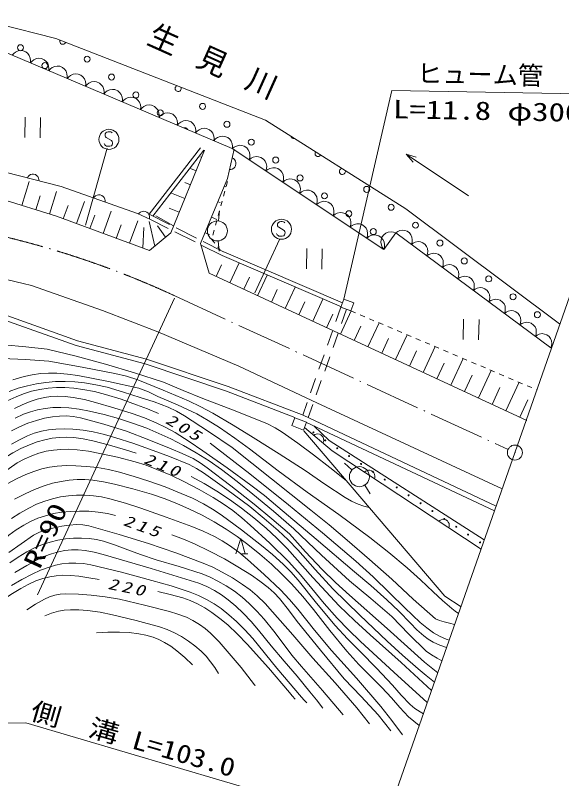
# Model space of a CAD drawing. Units: millimetres, scale not verified. Extents: x 40000 to 680000, y 20000 to 380000.
# Drawn here: x 520260 to 574460, y 260812 to 336527 of the extents above; entities that cross this region are included whole.
import ezdxf
from ezdxf.enums import TextEntityAlignment as Align

# ---------------------------------------------------------------- set-up
doc = ezdxf.new("R2010")
doc.units = ezdxf.units.MM
doc.header["$LTSCALE"] = 1000
for name, pattern in [('USER1', [3, 2.25, -0.75]), ('USER2', [2.5, 1.5, -1]), ('USER3', [1, 0.5, -0.5]), ('USER4', [7.000001, 5.508197, -0.688525, 0.114754, -0.688525])]:
    doc.linetypes.add(name, pattern=pattern)
for name, color, linetype, lineweight in [('S-BGD', 1, 'Continuous', 13), ('S-BGD-HTXT', 6, 'Continuous', 13), ('S-BMK', 3, 'USER4', 13)]:
    doc.layers.add(name, color=color, linetype=linetype, lineweight=lineweight)
doc.styles.add('ＭＳ ゴシック', font='')
doc.styles.get('ＭＳ ゴシック').set_extended_font_data('MS Gothic')

# ---------------------------------------------------------------- blocks, each defined once
blk = doc.blocks.new('BUHIN105')
at = {"layer": 'S-BGD'}
blk.add_lwpolyline([(449, 398), (504, 263), (528, 128), (531, -47), (480, -188), (402, -313), (263, -436), (130, -499), (-17, -532), (-192, -511), (-324, -472), (-449, -398)], dxfattribs=at)
blk = doc.blocks.new('BUHIN160')
at = {"layer": 'S-BGD'}
blk.add_lwpolyline([(-750, -595), (-557, -723), (-351, -798), (-74, -847), (163, -806), (384, -723), (616, -538), (748, -342), (842, -121), (857, 160), (827, 375), (750, 595)], dxfattribs=at)
blk = doc.blocks.new('BUHIN162')
at = {"layer": 'S-BGD'}
blk.add_lwpolyline([(-752, -662), (-544, -785), (-324, -853), (-32, -889), (213, -834), (439, -735), (673, -529), (800, -317), (886, -81), (887, 213), (844, 436), (752, 662)], dxfattribs=at)
blk = doc.blocks.new('BUHIN163')
at = {"layer": 'S-BGD'}
blk.add_lwpolyline([(-608, -780), (-383, -861), (-158, -886), (132, -868), (359, -769), (561, -632), (749, -390), (834, -161), (874, 83), (821, 369), (739, 577), (608, 780)], dxfattribs=at)
blk = doc.blocks.new('BUHIN181')
at = {"layer": 'S-BGD'}
blk.add_lwpolyline([(534, -476), (607, -440), (661, -378), (710, -282), (752, -133), (755, 1), (713, 128), (625, 221), (516, 257), (443, 273), (336, 262), (263, 210), (-190, -226), (-293, -259), (-424, -263), (-537, -220), (-618, -160), (-686, -68), (-686, 93), (-622, 314), (-580, 406), (-511, 485), (-416, 541), (-287, 577)], dxfattribs=at)
blk.add_circle((0, 0), 995, dxfattribs=at)
blk = doc.blocks.new('BUHIN184')
at = {"layer": 'S-BGD'}
blk.add_line((-758, 66), (-924, -511), dxfattribs=at)
blk.add_lwpolyline([(-591, 646), (721, -208), (-844, -233)], dxfattribs=at)
blk = doc.blocks.new('BUHIN185')
at = {"layer": 'S-BGD'}
for p, q in [((1174, 463), (-748, 1017)), ((-1173, -458), (749, -1012))]:
    blk.add_line(p, q, dxfattribs=at)
blk = doc.blocks.new('BUHIN189')
at = {"layer": 'S-BGD'}
blk.add_circle((0, 0), 995, dxfattribs=at)
blk = doc.blocks.new('BUHIN174')
at = {"layer": 'S-BGD'}
blk.add_circle((0, 0), 22.5, dxfattribs=at)
at = {"layer": 'S-BMK', "linetype": 'Continuous'}
blk.add_circle((0, 0), 746, dxfattribs=at)

msp = doc.modelspace()

# ---------------------------------------------------------------- linework, layer by layer
at = {"layer": 'S-BGD'}
for p, q in [((515238, 336527), (524295, 334207)), ((524295, 334207), (545088, 326135)), ((541789, 323309), (518119, 333341)), ((545088, 326135), (559005, 317330)), ((529359, 323347), (527227, 315709)), ((533538, 316800), (538646, 323384)), ((556803, 313313), (541789, 323309)), ((538962, 323139), (533902, 316616)), ((539032, 323138), (535682, 314951)), ((541312, 320350), (541974, 323256)), ((565215, 318613), (559041, 322765)), ((538752, 322456), (538640, 322502)), ((538194, 321091), (537632, 321321)), ((519273, 320956), (524808, 319556)), ((538643, 313896), (541312, 320350)), ((520904, 317676), (521638, 320031)), ((524808, 319556), (532381, 316866)), ((537636, 319727), (537074, 319957)), ((540993, 319579), (541161, 319510)), ((523668, 316814), (524365, 319047)), ((537078, 318362), (535767, 318899)), ((524359, 316598), (518830, 318323)), ((522286, 317245), (522715, 318621)), ((526332, 315866), (527141, 318046)), ((540355, 318037), (540570, 317948)), ((525017, 316354), (525499, 317655)), ((536519, 316998), (535508, 317412)), ((559005, 317330), (574226, 305918)), ((533564, 313183), (524359, 316598)), ((527647, 315378), (528135, 316694)), ((528962, 314891), (529779, 317095)), ((532381, 316866), (533668, 316286)), ((535961, 315633), (534209, 316639)), ((539718, 316495), (540265, 316269)), ((540418, 316133), (540531, 317127)), ((531592, 313915), (532418, 316143)), ((534094, 313625), (533527, 316085)), ((530277, 314403), (530770, 315732)), ((532907, 313427), (533012, 315486)), ((535153, 314509), (534359, 315650)), ((535682, 314951), (533564, 313183)), ((539080, 314953), (539523, 314770)), ((546465, 314285), (544021, 308999)), ((558002, 314950), (556803, 313313)), ((573383, 303536), (558002, 314950)), ((538643, 313896), (539499, 310934)), ((540391, 314143), (540477, 313147)), ((540945, 313056), (552707, 308003)), ((552626, 307603), (540787, 312689)), ((541552, 309983), (542468, 311960)), ((514675, 311418), (521860, 309723)), ((540184, 310617), (540723, 311783)), ((570985, 296352), (539499, 310934)), ((542921, 309349), (543480, 310556)), ((544290, 308715), (545237, 310760)), ((521860, 309723), (528905, 307249)), ((545659, 308081), (546237, 309328)), ((547028, 307447), (548006, 309559)), ((526432, 304246), (514888, 308334)), ((549766, 306179), (550775, 308359)), ((552852, 308386), (552550, 307589)), ((553839, 308013), (552852, 308386)), ((514739, 307857), (526284, 303768)), ((548397, 306813), (548993, 308101)), ((552550, 307589), (553538, 307216)), ((553538, 307216), (553839, 308013)), ((528905, 307249), (534400, 305148)), ((551135, 305545), (551750, 306873)), ((552504, 304911), (553566, 307204)), ((555242, 303643), (556344, 306024)), ((534400, 305148), (542434, 301743)), ((553873, 304277), (554522, 305679)), ((556611, 303009), (557285, 304464)), ((557980, 302375), (559123, 304844)), ((526284, 303768), (533135, 301948)), ((533278, 302428), (526432, 304246)), ((560718, 301107), (561902, 303665)), ((559349, 301741), (560047, 303249)), ((541376, 299725), (533278, 302428)), ((563456, 299839), (564681, 302485)), ((533135, 301948), (541207, 299255)), ((542434, 301743), (550176, 298101)), ((562087, 300473), (562809, 302034)), ((564825, 299205), (565572, 300819)), ((566193, 298571), (567460, 301305)), ((568931, 297303), (570238, 300126)), ((541207, 299255), (547991, 296641)), ((548805, 296864), (541376, 299725)), ((567562, 297937), (568334, 299604)), ((570300, 296669), (571097, 298389)), ((568544, 289546), (550176, 298101)), ((567947, 287843), (548805, 296864)), ((547982, 296618), (547679, 295829)), ((549146, 296171), (547982, 296618)), ((548842, 295381), (549146, 296171)), ((549139, 296153), (567781, 287368)), ((547679, 295829), (548842, 295381)), ((548874, 295329), (562853, 278929)), ((551694, 293321), (548938, 295631)), ((551408, 294343), (549861, 295813)), ((551408, 294343), (566773, 284492)), ((566454, 283582), (551694, 293321)), ((553646, 291435), (552901, 292102)), ((554922, 289921), (555453, 289073)), ((562853, 278929), (564500, 277851))]:
    msp.add_line(p, q, dxfattribs=at)
at = {"layer": 'S-BGD', "linetype": 'USER3'}
for p, q in [((541306, 320035), (539730, 314332)), ((539730, 314332), (540592, 313246)), ((552550, 307589), (553538, 307216)), ((553538, 307216), (571993, 299381))]:
    msp.add_line(p, q, dxfattribs=at)
at = {"layer": 'S-BGD', "linetype": 'USER1'}
for p, q in [((533538, 316800), (540968, 313046)), ((540787, 312689), (533668, 316286))]:
    msp.add_line(p, q, dxfattribs=at)
at = {"layer": 'S-BGD', "linetype": 'USER2'}
for p, q in [((552552, 307565), (548769, 296881)), ((553118, 307364), (549314, 296624))]:
    msp.add_line(p, q, dxfattribs=at)
at = {"layer": 'S-BGD'}
for points in [[(559711, 321968), (559041, 322765), (560030, 322443)], [(541776, 322388), (541900, 322310), (541998, 322214), (542102, 322074), (542143, 321929), (542152, 321782), (542111, 321601), (542039, 321473), (541939, 321360), (541784, 321275), (541654, 321231), (541510, 321218)], [(521459, 320403), (521540, 320525), (521638, 320621), (521781, 320721), (521927, 320758), (522074, 320764), (522254, 320719), (522380, 320643), (522491, 320541), (522572, 320384), (522613, 320253), (522623, 320109)], [(528029, 318412), (528121, 318526), (528228, 318612), (528379, 318698), (528528, 318722), (528675, 318714), (528850, 318652), (528969, 318565), (529069, 318453), (529135, 318289), (529164, 318155), (529160, 318010)], [(532477, 316823), (532578, 316929), (532692, 317006), (532850, 317079), (533000, 317091), (533145, 317071), (533315, 316995), (533426, 316898), (533517, 316779), (533569, 316610), (533587, 316474), (533571, 316330)], [(558002, 314950), (557769, 315027), (557537, 315045), (557240, 315018), (557010, 314909), (556808, 314762), (556622, 314508), (556542, 314271), (556509, 314018), (556572, 313727), (556663, 313516), (556803, 313313)], [(510094, 307387), (511118, 306835), (512175, 306335), (514936, 305209), (517732, 304134), (518435, 303955), (519151, 303834), (521293, 303658), (523419, 303422), (526315, 302710), (529200, 301939), (532097, 301076), (534978, 300154), (536907, 299303), (538860, 298507), (542082, 297281), (545281, 295999), (546024, 295612), (546739, 295170), (548299, 294086), (549829, 292949), (551462, 291685), (553079, 290397)], [(518967, 302483), (521283, 302378), (523605, 302212), (526883, 301640), (530144, 301011), (531288, 300723), (532424, 300375), (534941, 299358), (537450, 298279), (538656, 297702), (539845, 297067), (541870, 295881), (543870, 294640), (546447, 293032), (549001, 291366), (550961, 290014), (552975, 288698), (553615, 288342), (554286, 288038), (554822, 287854), (555372, 287707)], [(520034, 300384), (521133, 300703), (521933, 300879), (522750, 300997), (523565, 301042), (524383, 301027), (525430, 300940), (526471, 300792), (529508, 300201), (532532, 299550), (533473, 299172), (534405, 298733), (536346, 297888), (538258, 296990), (539397, 296344), (540515, 295640), (542023, 294602), (543495, 293516), (546345, 291348), (549226, 289232), (552343, 287011), (555425, 284741), (557297, 283253), (559137, 281713), (560444, 280551), (561716, 279338), (562621, 278495), (563565, 277699), (563884, 277444), (564214, 277186)], [(519642, 299219), (520550, 299534), (521478, 299792), (522381, 299984), (523292, 300115), (524239, 300192), (525198, 300209), (526157, 300165), (527122, 300061), (528246, 299875), (529367, 299628), (531011, 299160), (532647, 298632), (534046, 298176), (535428, 297662), (536248, 297256), (537042, 296796), (539428, 295247), (541772, 293654), (545676, 290560), (549591, 287456), (551396, 285989), (553169, 284470), (555409, 282552), (557609, 280587), (559739, 278614), (561924, 276673), (562349, 276489), (562811, 276356), (563321, 276236), (563840, 276119)], [(519442, 298277), (520336, 298699), (521091, 298992), (521876, 299232), (522689, 299417), (523514, 299542), (524336, 299607), (525167, 299612), (526074, 299549), (526976, 299426), (528107, 299201), (529225, 298916), (530766, 298438), (532281, 297906), (533381, 297488), (534477, 297048)], [(520179, 297526), (520939, 297902), (521725, 298223), (522427, 298450), (523150, 298620), (523803, 298714), (524461, 298748), (525219, 298716), (525987, 298622), (527114, 298407), (528229, 298132), (530049, 297610), (531864, 297027), (533065, 296592), (534245, 296099), (535200, 295644), (536127, 295135), (537513, 294261), (538868, 293335), (541266, 291661), (543628, 289939), (544984, 288887), (546303, 287786), (550098, 284554), (553911, 281336), (555522, 279976), (557098, 278566), (558296, 277427), (559469, 276228), (560102, 275577), (560768, 274976), (561221, 274645), (561715, 274360), (562356, 274070), (563036, 273822)], [(520257, 296583), (521089, 296967), (521765, 297211), (522470, 297400), (523220, 297537), (523978, 297614), (524778, 297631), (525577, 297588), (526601, 297461), (527618, 297274), (529063, 296932), (530495, 296531), (531902, 296077), (533299, 295562), (534509, 295066), (535695, 294514), (536962, 293856), (538209, 293141), (539476, 292342), (540717, 291487), (542282, 290294), (543818, 289048), (545878, 287341), (547899, 285589), (550627, 282990), (553395, 280438), (555520, 278690), (557603, 276898), (559282, 275165), (561015, 273462), (561539, 273087), (562105, 272756), (562335, 272635), (562577, 272514)], [(519889, 295320), (520694, 295718), (521516, 296060), (522372, 296350), (523162, 296561), (523963, 296712), (524640, 296782), (525317, 296792), (526019, 296729), (526726, 296605), (529032, 295968), (531302, 295279), (533523, 294432), (535728, 293527), (536819, 293076), (537889, 292568), (538605, 292134), (539298, 291643), (541645, 289868), (543953, 288047), (545722, 286598), (547454, 285102), (549054, 283306), (550700, 281549), (552037, 280260), (553415, 279014), (557134, 275696), (560851, 272371), (561496, 271838), (562157, 271313)], [(519901, 293994), (520666, 294430), (521457, 294812), (522138, 295068), (522849, 295270), (523554, 295408), (524268, 295487), (525117, 295514), (525966, 295481), (526982, 295371), (527997, 295201), (529116, 294946), (530230, 294630), (531909, 294086), (533571, 293484), (535549, 292754), (537517, 291963), (538228, 291584), (538918, 291147), (541240, 289494), (543522, 287795), (544955, 286629), (546349, 285416), (547343, 284490), (548293, 283522), (549994, 281563), (551741, 279646), (554426, 277023), (557153, 274444), (558663, 273061), (560220, 271717), (561021, 271057), (561836, 270398)], [(506191, 282639), (508520, 284359), (510816, 286128), (514404, 289003), (518051, 291847), (519009, 292505), (520008, 293117), (520820, 293550), (521662, 293929), (522418, 294207), (523203, 294431), (523922, 294577), (524648, 294662), (525355, 294681), (526062, 294639), (527005, 294510), (527952, 294319), (529592, 293906), (531202, 293438), (531724, 293274), (532253, 293100)], [(549856, 294861), (549982, 294936), (550112, 294979), (550284, 295007), (550431, 294978), (550567, 294919), (550709, 294800), (550790, 294677), (550845, 294537), (550850, 294361), (550830, 294225), (550776, 294090)], [(539607, 294075), (543511, 291042), (547366, 287969), (550722, 285202), (554040, 282389), (555747, 280825), (557421, 279210), (558896, 277746), (560421, 276318), (561069, 275781), (561751, 275295), (562353, 274953), (562983, 274664), (563130, 274604), (563288, 274542)], [(517152, 289832), (520444, 292126), (521159, 292510), (521909, 292845), (522598, 293091), (523314, 293281), (524044, 293408), (524782, 293475), (525584, 293487), (526394, 293438), (527514, 293290), (528634, 293080), (530406, 292691), (532155, 292244), (533239, 291899), (534313, 291494), (535691, 290904), (537054, 290254), (538487, 289504), (539893, 288700), (540888, 288081), (541855, 287407), (542720, 286702), (543553, 285943), (545494, 284158), (547390, 282333), (548550, 281037), (549672, 279693), (550906, 278194), (552184, 276737), (553327, 275563), (554513, 274430), (557815, 271392), (561125, 268367)], [(519446, 290049), (520366, 290548), (521315, 290994), (522100, 291291), (522904, 291532), (523655, 291697), (524416, 291803), (525332, 291860), (526261, 291858), (527339, 291792), (528409, 291666), (529510, 291466), (530608, 291206), (532061, 290797), (533493, 290331), (535118, 289752), (536728, 289114), (537834, 288624), (538920, 288076), (539815, 287552), (540680, 286977), (542704, 285490), (544695, 283953), (545778, 283052), (546820, 282106), (547582, 281332), (548308, 280507), (550127, 278233), (551989, 276000), (553217, 274674), (554490, 273388), (556103, 271765), (557672, 270101), (558525, 269112), (559417, 268168), (559902, 267778), (560433, 267430), (560578, 267343), (560734, 267252)], [(537716, 290796), (539006, 290086), (540265, 289324), (541501, 288505), (542702, 287638), (543931, 286674), (545129, 285659), (546195, 284679), (547226, 283650), (549779, 280780), (552378, 277949), (553896, 276504), (555465, 275093), (558521, 272348), (561541, 269555)], [(520174, 288530), (521242, 289074), (522174, 289491), (523128, 289852), (523959, 290108), (524805, 290305), (525597, 290424), (526396, 290484), (527167, 290484), (527943, 290423), (529025, 290247), (530098, 290012), (531933, 289549), (533756, 289028), (535024, 288599), (536273, 288112), (537547, 287556), (538797, 286944), (539996, 286283), (541173, 285566), (542268, 284830), (543337, 284039), (544513, 283093), (545658, 282094), (546678, 281136), (547661, 280129), (548766, 278878), (549827, 277589), (551472, 275502), (553161, 273457), (554349, 272151), (555582, 270885), (556603, 269875), (557582, 268820), (558399, 267868), (559255, 266962), (559775, 266506), (560325, 266085)], [(519870, 286613), (520721, 287162), (521602, 287660), (522377, 288033), (523178, 288351), (523943, 288586), (524734, 288766), (525528, 288884), (526338, 288944), (527170, 288944), (528008, 288882), (528828, 288762), (529637, 288583), (531180, 288136), (532710, 287631), (535238, 286765), (537764, 285835), (538906, 285364), (540018, 284840), (540786, 284418), (541524, 283945), (542419, 283277), (543282, 282558), (544953, 281069), (546580, 279538), (547446, 278601), (548274, 277615), (549929, 275548), (551632, 273518), (554096, 270773), (556514, 267990), (557613, 266592), (558678, 265167)], [(513791, 280109), (514818, 280850), (515815, 281644), (517688, 283322), (519608, 284961), (520337, 285489), (521107, 285972), (521787, 286329), (522504, 286637), (523262, 286897), (524048, 287101), (524866, 287246), (525690, 287330), (526630, 287363), (527572, 287336), (528489, 287254), (529396, 287113), (529793, 287026), (530187, 286927)], [(519613, 283243), (522053, 284966), (522587, 285236), (523144, 285449), (524001, 285675), (524878, 285845), (525610, 285961), (526350, 286017), (526962, 285983), (527571, 285888), (530554, 285046), (533490, 284154), (536193, 283209), (538887, 282203), (539847, 281784), (540792, 281306), (541807, 280723), (542799, 280084), (543549, 279538), (544261, 278945), (545037, 278186), (545778, 277375), (547799, 275083), (549774, 272752), (551978, 270315), (554135, 267840), (554770, 267056), (555402, 266258)], [(535799, 285010), (536933, 284586), (538048, 284104), (539531, 283387), (540998, 282611), (542348, 281832), (543680, 280994), (544530, 280407), (545350, 279769), (545925, 279249), (546465, 278679), (547368, 277559), (548234, 276390), (550525, 273546), (552872, 270729), (554580, 268965), (556241, 267161), (556889, 266365), (557518, 265553)], [(519723, 282232), (520555, 282799), (521421, 283316), (522179, 283702), (522972, 284039), (523712, 284283), (524479, 284473), (525258, 284603), (526048, 284674), (526820, 284684), (527589, 284634), (528310, 284528), (529020, 284361), (530097, 284021), (531165, 283620), (532683, 283041), (534223, 282518), (536509, 281859), (538786, 281140), (539587, 280807), (540364, 280418), (541192, 279933), (541989, 279398), (542751, 278815), (543475, 278185), (544231, 277443), (544951, 276652), (545905, 275458), (546817, 274220), (547698, 273073), (548633, 271955), (550720, 269558), (552769, 267134)], [(520230, 281277), (521394, 281966), (522284, 282450), (523199, 282879), (523864, 283131), (524547, 283325), (525176, 283444), (525821, 283506), (526511, 283501), (527199, 283436), (528096, 283275), (528979, 283055), (533734, 281655), (538468, 280197), (539258, 279862), (540031, 279469), (540718, 279043), (541381, 278560), (542141, 277923), (542866, 277236), (543648, 276409), (544385, 275541), (545634, 273995), (546929, 272487), (548232, 270986), (549489, 269446), (550130, 268629), (550772, 267799)], [(519893, 279964), (520901, 280555), (521951, 281101), (522770, 281483), (523610, 281807), (524243, 281991), (524891, 282116), (525580, 282186), (526282, 282197), (527020, 282142), (527750, 282028), (530789, 281286), (533812, 280486), (535708, 279930), (537605, 279311), (538432, 278983), (539242, 278596), (539974, 278169), (540675, 277689), (541454, 277078), (542201, 276415), (543029, 275592), (543813, 274727), (546209, 271791), (548652, 268893), (548908, 268613), (549165, 268334)], [(518877, 278416), (519816, 279074), (520798, 279687), (521534, 280080), (522309, 280424), (522983, 280662), (523679, 280844), (524316, 280948), (524959, 280993), (525754, 280977), (526553, 280900), (527563, 280745), (528577, 280558)], [(521420, 277570), (522264, 278121), (523158, 278633), (523651, 278853), (524170, 279018), (524706, 279112), (525265, 279148), (526519, 279106), (527774, 279003), (529191, 278836), (530605, 278607), (533087, 278038), (535560, 277408), (536399, 277144), (537227, 276819), (537882, 276498), (538517, 276121), (539090, 275704), (539626, 275239), (540472, 274382), (541278, 273478), (542649, 271828), (543981, 270130), (544018, 270083), (544055, 270035)], [(534386, 279369), (535633, 279087), (536866, 278746), (537606, 278483), (538323, 278165), (539047, 277768), (539753, 277311), (540558, 276709), (541329, 276058), (542312, 275135), (543253, 274168), (545373, 271795), (547458, 269371), (547737, 269044), (548016, 268716)], [(523195, 276979), (523857, 277233), (524532, 277429), (525126, 277533), (525733, 277578), (526578, 277565), (527422, 277491), (528668, 277315), (529909, 277080), (532241, 276504), (534575, 275866), (535319, 275607), (536040, 275293), (536758, 274905), (537448, 274463), (538086, 273991), (538684, 273475), (539178, 272968), (539632, 272415), (540044, 271839), (540431, 271241)], [(528320, 275273), (529454, 275342), (530599, 275352), (531545, 275298), (532500, 275182), (533219, 275044), (533921, 274847), (534506, 274621), (535066, 274338), (535694, 273947), (536299, 273499), (537085, 272822), (537833, 272106)]]:
    msp.add_lwpolyline(points, dxfattribs=at)
for centre, radius in [((520775, 333308), 298), ((527387, 332176), 298), ((523194, 331533), 298), ((529806, 330401), 298), ((532224, 328625), 298), ((534643, 326850), 298), ((538836, 327493), 298), ((541255, 325718), 298), ((543673, 323943), 298), ((546091, 322168), 298), ((548510, 320392), 298), ((555122, 319260), 298), ((550928, 318617), 298), ((557540, 317485), 298), ((553346, 316842), 298), ((559958, 315710), 298), ((555765, 315067), 298), ((562377, 313934), 298), ((564795, 312159), 298), ((567214, 310384), 298), ((569632, 308609), 298), ((572050, 306834), 298), ((549829, 295150), 49.8), ((551010, 294371), 49.8), ((552190, 293592), 49.8), ((553370, 292813), 49.8), ((554551, 292035), 49.8), ((555731, 291256), 49.8), ((556912, 290477), 49.8), ((558092, 289698), 49.8), ((559273, 288919), 49.8), ((560453, 288140), 49.8), ((561633, 287361), 49.8), ((562814, 286583), 49.8), ((563994, 285804), 49.8), ((565175, 285025), 49.8), ((566355, 284246), 49.8)]:
    msp.add_circle(centre, radius, dxfattribs=at)
for centre, start, end in [((524969, 333951), 159.82023, 337.74625), ((536418, 329268), 112.28895, 25.27753), ((537061, 325075), 24.35411, 109.71165), ((547867, 324586), 183.94974, 291.40915), ((550285, 322811), 141.7938, 333.56509), ((552703, 321035), 94.86504, 20.49384)]:
    msp.add_arc(centre, 298, start, end, dxfattribs=at)
at = {"layer": 'S-BGD-HTXT'}
for p, q in [((552852, 308386), (557603, 329066)), ((557603, 329066), (576959, 328707)), ((575680, 309918), (556309, 254622)), ((536049, 308476), (522479, 279036)), ((488930, 266083), (521308, 266342)), ((521308, 266342), (556760, 255910))]:
    msp.add_line(p, q, dxfattribs=at)
at = {"layer": 'S-BMK'}
msp.add_line((536084, 308700), (569135, 293469), dxfattribs=at)
msp.add_arc((498166, 226819), 90235, 65.15167, 102.02295, dxfattribs=at)

# ---------------------------------------------------------------- block references
at = {"rotation": 105}
for name, p in [('BUHIN163', (520850, 332183)), ('BUHIN163', (522671, 331411)), ('BUHIN163', (524492, 330640)), ('BUHIN163', (526313, 329868)), ('BUHIN163', (528133, 329097)), ('BUHIN163', (529954, 328325)), ('BUHIN163', (531775, 327553)), ('BUHIN163', (533596, 326782)), ('BUHIN185', (521994, 325392)), ('BUHIN163', (535417, 326010)), ('BUHIN163', (537237, 325238)), ('BUHIN181', (529550, 324220)), ('BUHIN163', (539058, 324467)), ('BUHIN163', (540879, 323695)), ('BUHIN162', (542623, 322754)), ('BUHIN162', (544292, 321643)), ('BUHIN162', (545960, 320532)), ('BUHIN162', (547628, 319422)), ('BUHIN162', (549296, 318311)), ('BUHIN162', (550965, 317200)), ('BUHIN181', (546659, 315301)), ('BUHIN162', (552633, 316089)), ('BUHIN189', (540305, 315140)), ('BUHIN162', (554301, 314979)), ('BUHIN160', (558771, 314380)), ('BUHIN162', (555969, 313868)), ('BUHIN160', (560309, 313238)), ('BUHIN185', (549929, 312371)), ('BUHIN160', (561847, 312097)), ('BUHIN160', (563385, 310955)), ('BUHIN160', (564923, 309814)), ('BUHIN160', (566461, 308672)), ('BUHIN160', (567999, 307531)), ('BUHIN160', (569538, 306389)), ('BUHIN185', (565473, 305365)), ('BUHIN160', (571076, 305248)), ('BUHIN160', (572614, 304106)), ('BUHIN174', (569817, 293156)), ('BUHIN189', (554391, 290768)), ('BUHIN105', (555384, 290886)), ('BUHIN105', (562764, 286016)), ('BUHIN184', (542607, 283870))]:
    msp.add_blockref(name, p, dxfattribs=at)

# ---------------------------------------------------------------- texts
at = {"layer": 'S-BGD', "attachment_point": 7, "style": 'ＭＳ ゴシック'}
for s, insert, char_height, rotation in [('\\T1.77;生見川', (533093, 333527), 2199, 335.8), ('\\T1.33;\\W1.35;\\Q15;205', (535051, 296118), 1100, 329.2), ('\\T1.33;\\W1.35;\\Q15;210', (532896, 292127), 1100, 337.2), ('\\T1.33;\\W1.35;\\Q15;215', (530870, 285967), 1100, 340.1), ('\\T1.33;\\W1.35;\\Q15;220', (529376, 279631), 1100, 348.4)]:
    msp.add_mtext(s, dxfattribs=dict(at, insert=insert, char_height=char_height, rotation=rotation))
at = {"layer": 'S-BGD-HTXT', "style": 'ＭＳ ゴシック'}
msp.add_text('ヒューム管', height=1833, rotation=358.9, dxfattribs=at).set_placement((560086, 329308), align=Align.BOTTOM_LEFT)
for s, rotation, width, p in [('L=11.8 φ300', 358.9, 1.3, (557703, 325766)), ('R=90', 65.3, 1.35, (523185, 281259)), ('側\u3000溝 L=103.0', 343.9, 1.2, (521469, 266235))]:
    msp.add_text(s, height=1833, rotation=rotation, dxfattribs=dict(at, width=width)).set_placement(p, align=Align.BOTTOM_LEFT)

doc.saveas('drawing.dxf')
